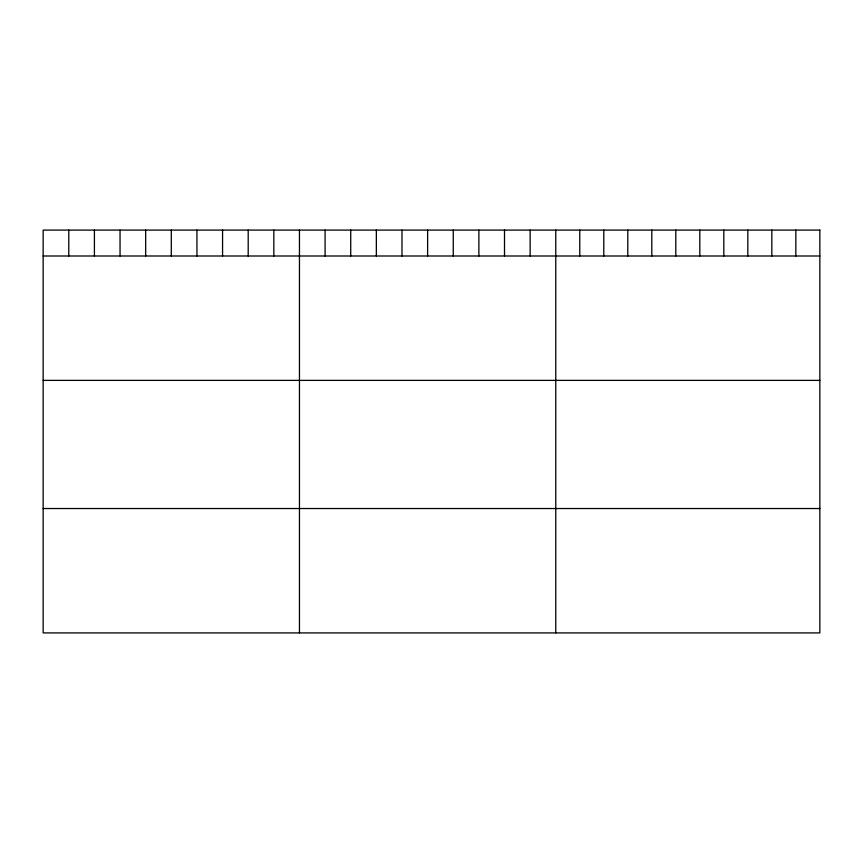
<?xml version="1.0" encoding="UTF-8"?>
<svg xmlns="http://www.w3.org/2000/svg" width="863" height="863" viewBox="0 0 863 863"><rect width="100%" height="100%" fill="white"/><g stroke="black" fill="none" stroke-linecap="round" stroke-linejoin="round"><path stroke-width="1.29" d="M43.15 255.998L819.85 255.998M43.15 380.378L819.85 380.378M43.15 508.534L819.85 508.534M795.848 230.087L795.848 255.998M771.835 230.087L771.835 255.998M747.833 230.087L747.833 255.998M723.82 230.087L723.82 255.998M699.817 230.087L699.817 255.998M675.805 230.087L675.805 255.998M651.802 230.087L651.802 255.998M627.789 230.087L627.789 255.998M603.787 230.087L603.787 255.998M579.774 230.087L579.774 255.998M555.772 230.087L555.772 632.913M530.141 230.087L530.141 255.998M504.51 230.087L504.51 255.998M478.879 230.087L478.879 255.998M453.248 230.087L453.248 255.998M427.617 230.087L427.617 255.998M401.985 230.087L401.985 255.998M376.354 230.087L376.354 255.998M350.723 230.087L350.723 255.998M325.092 230.087L325.092 255.998M299.461 230.087L299.461 632.913M273.83 230.087L273.83 255.998M248.199 230.087L248.199 255.998M222.568 230.087L222.568 255.998M196.937 230.087L196.937 255.998M171.306 230.087L171.306 255.998M145.674 230.087L145.674 255.998M120.043 230.087L120.043 255.998M94.412 230.087L94.412 255.998M68.781 230.087L68.781 255.998M819.85 230.087L43.15 230.087L43.15 632.913L819.85 632.913L819.85 230.087"/></g></svg>
